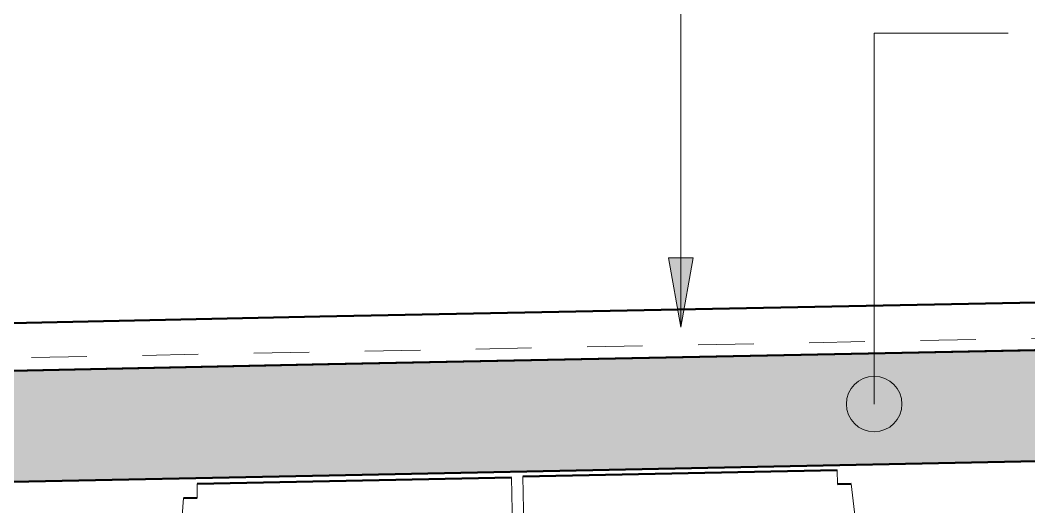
# Model space of a CAD drawing. Header units: metres. Extents: x -1215.1 to -1160.7, y 0 to 26.6.
# Drawn here: x -1203.416 to -1201.601, y 21.636 to 22.512 of the extents above; entities that cross this region are included whole.
import ezdxf

# ---------------------------------------------------------------- set-up
doc = ezdxf.new("R2010")
doc.units = ezdxf.units.M
doc.linetypes.add('JacobsDash', pattern=[0.0045, 0.003, -0.0015])
for name, color, linetype, lineweight in [('A-DETL', 7, 'Continuous', 13), ('A-FLOR', 7, 'Continuous', 50), ('A-FLOR-PATT', 7, 'Continuous', 50), ('G-ANNO-TEXT', 7, 'Continuous', 9), ('S-BEAM', 7, 'Continuous', 50), ('S-BEAM-HDLN', 7, 'JacobsDash', 18)]:
    doc.layers.add(name, color=color, linetype=linetype, lineweight=lineweight)

# ---------------------------------------------------------------- blocks, each defined once
blk = doc.blocks.new('06_SFR_GCT_Girder_SuperT_BR08Edge_CS - Super T - 1815-6267993-DRG-2873122 - SECTION 1')
at = {"layer": 'S-BEAM'}
for p, q in [((-1202.5119, 21.6907), (-1201.9461, 21.702)), ((-1202.5119, 21.6906), (-1202.5119, 21.6907)), ((-1201.9461, 21.702), (-1201.9461, 21.702)), ((-1201.9456, 21.677), (-1201.9206, 21.6775)), ((-1201.9206, 21.6775), (-1201.9206, 21.6775))]:
    blk.add_line(p, q, dxfattribs=at)
at = {"layer": 'S-BEAM', "lineweight": 18}
for p, q in [((-1201.9461, 21.702), (-1202.5119, 21.6906)), ((-1202.5119, 21.6906), (-1202.5101, 21.6007)), ((-1201.9456, 21.677), (-1201.9461, 21.702)), ((-1201.9206, 21.6775), (-1201.9456, 21.677)), ((-1201.7588, 20.27), (-1201.9206, 21.6775))]:
    blk.add_line(p, q, dxfattribs=at)
blk = doc.blocks.new('06_SFR_GCT_Girder_SuperT_BR08Edge_CS - Super T - 1815-6267463-DRG-2873122 - SECTION 1')
at = {"layer": 'S-BEAM'}
for p, q in [((-1203.098, 21.6772), (-1202.5323, 21.6886)), ((-1203.098, 21.6772), (-1203.098, 21.6772)), ((-1202.5323, 21.6886), (-1202.5322, 21.6885)), ((-1203.1225, 21.6517), (-1203.0975, 21.6522)), ((-1203.1225, 21.6517), (-1203.1225, 21.6517))]:
    blk.add_line(p, q, dxfattribs=at)
at = {"layer": 'S-BEAM', "lineweight": 18}
for p, q in [((-1202.5322, 21.6885), (-1203.098, 21.6772)), ((-1203.098, 21.6772), (-1203.0975, 21.6522)), ((-1202.5304, 21.5985), (-1202.5322, 21.6885)), ((-1203.1225, 21.6517), (-1203.2279, 20.2389)), ((-1203.0975, 21.6522), (-1203.1225, 21.6517))]:
    blk.add_line(p, q, dxfattribs=at)

msp = doc.modelspace()

# ---------------------------------------------------------------- hatches: boundary and pattern name
at = {"layer": 'A-FLOR-PATT', "true_color": 0xc0c0c0}
msp.add_hatch(color=9, dxfattribs=at).paths.add_polyline_path([(-1212.52, 21.4972), (-1210.711, 21.5315), (-1201.9529, 21.7107), (-1196.267, 21.825), (-1184.2354, 21.585), (-1182.52, 21.551), (-1182.52, 21.751), (-1184.7952, 21.7957), (-1184.8052, 21.796), (-1190.8794, 21.9172), (-1196.267, 22.025), (-1204.1676, 21.8656), (-1210.8116, 21.7296), (-1212.52, 21.6972)])
at = {"layer": 'G-ANNO-TEXT'}
msp.add_hatch(color=256, dxfattribs=at).paths.add_polyline_path([(-1202.2273, 21.9594), (-1202.2052, 22.0844), (-1202.2493, 22.0844)])
h = msp.add_hatch(color=256, dxfattribs=at)
edge = h.paths.add_edge_path()
edge.add_arc((-1201.8795, 21.821), 0.05, 0, 360)

# ---------------------------------------------------------------- linework, layer by layer
at = {"layer": 'A-DETL', "linetype": 'JacobsDash', "lineweight": 18}
msp.add_line((-1207.1953, 21.8327), (-1196.2669, 22.0402), dxfattribs=at)
at = {"layer": 'A-FLOR'}
for p, q in [((-1202.8767, 21.9784), (-1198.3842, 22.0679)), ((-1196.267, 22.025), (-1202.8603, 21.8925)), ((-1202.862, 21.8925), (-1198.3824, 21.9826)), ((-1206.77, 21.8974), (-1202.8772, 21.9784)), ((-1207.1953, 21.8035), (-1202.8625, 21.8925)), ((-1202.8603, 21.8925), (-1207.1953, 21.8035)), ((-1202.8603, 21.6925), (-1196.267, 21.825)), ((-1207.3602, 21.6001), (-1202.8603, 21.6925))]:
    msp.add_line(p, q, dxfattribs=at)
at = {"layer": 'A-FLOR', "lineweight": 13}
for p, q in [((-1198.3841, 22.0678), (-1202.875, 21.9784)), ((-1202.875, 21.8934), (-1198.3841, 21.9828)), ((-1202.875, 21.9784), (-1206.77, 21.8973)), ((-1206.77, 21.8123), (-1202.875, 21.8934))]:
    msp.add_line(p, q, dxfattribs=at)
at = {"layer": 'A-FLOR', "lineweight": 18}
for p, q in [((-1202.875, 21.9784), (-1202.8772, 21.9784)), ((-1202.8603, 21.8925), (-1202.8625, 21.8925))]:
    msp.add_line(p, q, dxfattribs=at)
at = {"layer": 'G-ANNO-TEXT'}
for p, q in [((-1202.2273, 21.9594), (-1202.2273, 23.4566)), ((-1201.8795, 22.4888), (-1201.6386, 22.4888)), ((-1201.8795, 21.821), (-1201.8795, 22.4888)), ((-1202.2052, 22.0844), (-1202.2493, 22.0844)), ((-1202.2493, 22.0844), (-1202.2273, 21.9594)), ((-1202.2273, 21.9594), (-1202.2052, 22.0844))]:
    msp.add_line(p, q, dxfattribs=at)
msp.add_circle((-1201.8795, 21.821), 0.05, dxfattribs=at)

# ---------------------------------------------------------------- block references
at = {"layer": 'S-BEAM-HDLN'}
for name in ['06_SFR_GCT_Girder_SuperT_BR08Edge_CS - Super T - 1815-6267993-DRG-2873122 - SECTION 1', '06_SFR_GCT_Girder_SuperT_BR08Edge_CS - Super T - 1815-6267463-DRG-2873122 - SECTION 1']:
    msp.add_blockref(name, (0, 0), dxfattribs=at)

doc.saveas('drawing.dxf')
